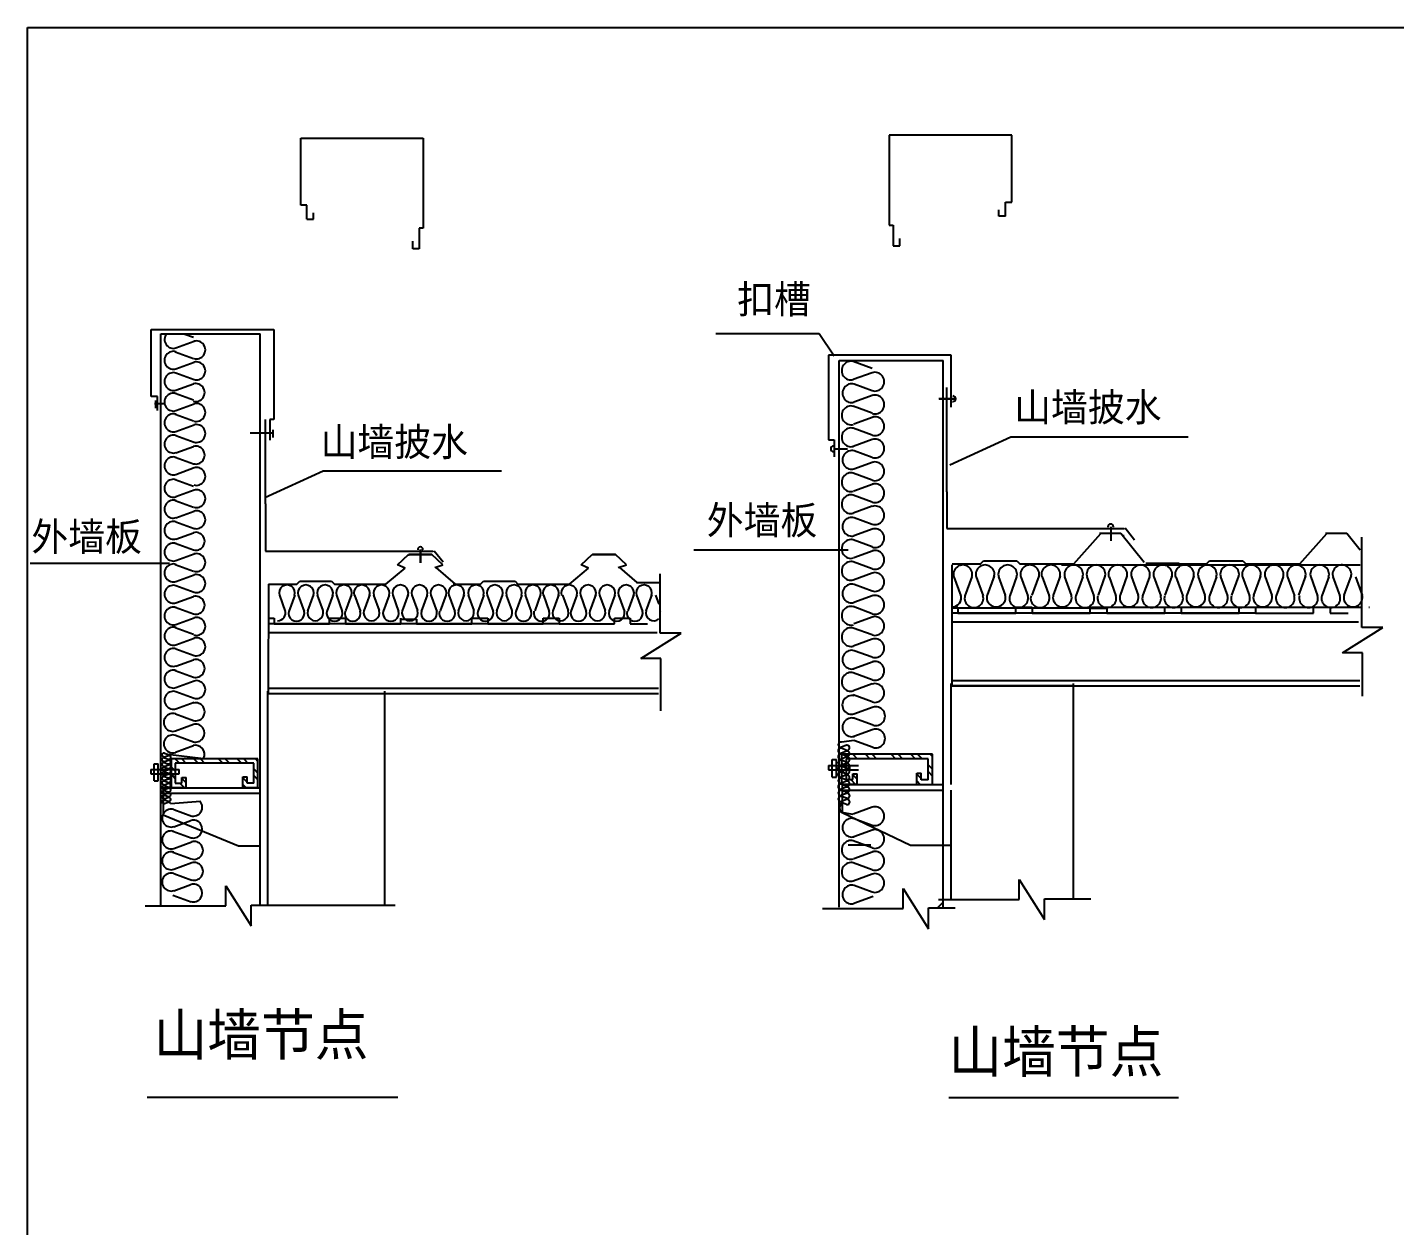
# Model space of a CAD drawing. Header units: metres. Extents: x 1193 to 1467, y 448 to 749.
# Drawn here: x 1193 to 1328.6, y 629.8 to 748.6 of the extents above; entities that cross this region are included whole.
import ezdxf

# ---------------------------------------------------------------- set-up
doc = ezdxf.new("R2010")
doc.units = ezdxf.units.M
doc.layers.add('2', color=1, linetype='Continuous')
doc.layers.add('5', color=7, linetype='Continuous')

msp = doc.modelspace()

# ---------------------------------------------------------------- linework, layer by layer
for p, q in [((1220.74, 729.64), (1221.4, 729.64)), ((1221.4, 729.64), (1221.4, 730.26)), ((1289.37, 729.94), (1289.37, 730.56)), ((1290.03, 729.94), (1289.37, 729.94)), ((1231.25, 727.29), (1231.25, 727.43)), ((1231.25, 726.69), (1231.25, 727.29)), ((1278.88, 726.99), (1279.53, 726.99)), ((1279.53, 727.58), (1279.53, 727.72)), ((1279.53, 726.99), (1279.53, 727.58)), ((1231.89, 726.69), (1231.25, 726.69)), ((1206.25, 718.26), (1216.1, 718.26)), ((1206.25, 676.84), (1206.25, 718.26)), ((1207.76, 716.86), (1209.57, 717.52)), ((1208.55, 718.26), (1209.5, 717.91)), ((1216.1, 674.61), (1216.1, 718.26)), ((1271.55, 718.27), (1261.3, 718.27)), ((1273.02, 716.03), (1271.55, 718.27)), ((1207.69, 716.48), (1209.5, 715.82)), ((1284.63, 716.15), (1272.48, 716.15)), ((1272.48, 716.15), (1272.48, 707.74)), ((1284.63, 710.97), (1284.63, 716.15)), ((1207.76, 714.77), (1209.57, 715.44)), ((1273.52, 715.62), (1283.82, 715.62)), ((1273.52, 677.33), (1273.52, 715.62)), ((1276.81, 714.82), (1274.92, 715.51)), ((1283.82, 675), (1283.82, 715.62)), ((1207.76, 714.38), (1209.57, 713.71)), ((1207.76, 712.66), (1209.48, 713.29)), ((1276.81, 714.4), (1274.92, 713.71)), ((1274.92, 713.31), (1274.92, 713.31)), ((1276.81, 712.6), (1275.02, 713.26)), ((1207.69, 712.37), (1209.5, 711.7)), ((1276.88, 712.16), (1274.99, 711.47)), ((1284.21, 702.59), (1284.21, 712.93)), ((1207.76, 710.66), (1209.57, 711.32)), ((1276.81, 710.38), (1274.92, 711.07)), ((1207.69, 710.28), (1209.5, 709.62)), ((1207.76, 708.57), (1209.57, 709.23)), ((1216.62, 701.39), (1216.62, 709.75)), ((1276.88, 709.98), (1274.99, 709.29)), ((1207.76, 708.17), (1209.57, 707.51)), ((1276.81, 708.19), (1274.92, 708.89)), ((1276.81, 707.78), (1274.92, 707.08)), ((1284.51, 705.28), (1290.55, 708.05)), ((1290.55, 708.05), (1308.12, 708.05)), ((1207.76, 706.45), (1209.48, 707.08)), ((1209.57, 707.13), (1209.57, 707.13)), ((1272.48, 707.74), (1273.03, 707.74)), ((1273.03, 707.74), (1273.03, 706.07)), ((1274.92, 706.69), (1274.92, 706.69)), ((1276.81, 705.98), (1275.02, 706.64)), ((1207.69, 706.03), (1209.5, 705.37)), ((1276.88, 705.54), (1274.99, 704.84)), ((1207.69, 703.81), (1209.5, 703.15)), ((1207.76, 704.32), (1209.57, 704.99)), ((1216.58, 702.02), (1222.36, 704.67)), ((1222.36, 704.67), (1240.05, 704.67)), ((1276.81, 703.75), (1274.92, 704.45)), ((1207.76, 702.11), (1209.57, 702.77)), ((1276.88, 703.36), (1274.99, 702.66)), ((1284.21, 702.59), (1284.21, 698.96)), ((1207.69, 701.73), (1209.5, 701.06)), ((1216.62, 701.39), (1216.62, 696.71)), ((1276.81, 701.57), (1274.92, 702.26)), ((1276.81, 701.15), (1274.92, 700.46)), ((1207.76, 700.02), (1209.57, 700.68)), ((1207.76, 699.62), (1209.57, 698.96)), ((1274.92, 700.06), (1274.92, 700.06)), ((1276.81, 699.35), (1275.02, 700.01)), ((1207.76, 697.9), (1209.48, 698.53)), ((1209.57, 698.58), (1209.57, 698.58)), ((1276.88, 698.91), (1274.99, 698.22)), ((1284.21, 698.96), (1301.78, 698.96)), ((1301.69, 698.32), (1301.67, 698.21)), ((1301.78, 698.96), (1301.77, 698.88)), ((1207.69, 697.48), (1209.5, 696.82)), ((1276.81, 697.13), (1274.92, 697.82)), ((1325.36, 689.13), (1325.36, 698.1)), ((1207.76, 695.77), (1209.57, 696.43)), ((1216.62, 696.71), (1233.27, 696.71)), ((1230.77, 696.35), (1230.79, 696.25)), ((1233.18, 696.35), (1233.16, 696.25)), ((1233.27, 696.71), (1233.26, 696.63)), ((1259.11, 696.85), (1274.41, 696.85)), ((1276.81, 694.95), (1274.92, 695.64)), ((1276.88, 696.73), (1274.99, 696.04)), ((1193.29, 695.5), (1207.1, 695.5)), ((1207.69, 695.39), (1209.5, 694.73)), ((1207.76, 693.68), (1209.57, 694.35)), ((1255.78, 688.56), (1255.78, 694.46)), ((1276.81, 694.53), (1274.92, 693.84)), ((1284.7, 695.34), (1284.68, 683.34)), ((1288.88, 694.22), (1288.19, 692.33)), ((1293.32, 694.22), (1292.63, 692.33)), ((1295.44, 694.22), (1294.74, 692.33)), ((1295.57, 695.34), (1325.19, 695.34)), ((1299.88, 694.22), (1299.19, 692.33)), ((1302.06, 694.22), (1301.37, 692.33)), ((1306.5, 694.22), (1305.81, 692.33)), ((1308.69, 694.22), (1307.99, 692.33)), ((1313.13, 694.22), (1312.43, 692.33)), ((1315.31, 694.22), (1314.62, 692.33)), ((1319.75, 694.22), (1319.06, 692.33)), ((1324.3, 694.3), (1323.58, 692.33)), ((1207.76, 693.29), (1209.57, 692.62)), ((1216.93, 693.43), (1216.91, 682.59)), ((1274.92, 693.44), (1274.92, 693.44)), ((1276.81, 692.73), (1275.02, 693.39)), ((1284.89, 694.15), (1285.59, 692.26)), ((1286.68, 694.15), (1285.99, 692.26)), ((1287.1, 694.15), (1287.79, 692.26)), ((1289.32, 694.15), (1289.98, 692.35)), ((1291.12, 694.15), (1290.43, 692.26)), ((1291.54, 694.15), (1292.23, 692.26)), ((1293.65, 694.15), (1294.34, 692.26)), ((1295.88, 694.15), (1296.54, 692.35)), ((1297.68, 694.15), (1296.98, 692.26)), ((1298.09, 694.15), (1298.79, 692.26)), ((1300.28, 694.15), (1300.97, 692.26)), ((1302.5, 694.15), (1303.16, 692.35)), ((1304.3, 694.15), (1303.61, 692.26)), ((1304.72, 694.15), (1305.41, 692.26)), ((1306.9, 694.15), (1307.59, 692.26)), ((1309.13, 694.15), (1309.79, 692.35)), ((1310.93, 694.15), (1310.23, 692.26)), ((1311.34, 694.15), (1312.04, 692.26)), ((1313.53, 694.15), (1314.22, 692.26)), ((1315.75, 694.15), (1316.41, 692.35)), ((1317.55, 694.15), (1316.86, 692.26)), ((1317.97, 694.15), (1318.66, 692.26)), ((1320.28, 694.15), (1320.97, 692.26)), ((1322.07, 694.15), (1321.37, 692.26)), ((1322.48, 694.15), (1323.18, 692.26)), ((1324.71, 694.15), (1325.37, 692.35)), ((1207.76, 691.57), (1209.48, 692.2)), ((1209.57, 692.24), (1209.57, 692.24)), ((1218.01, 692.33), (1218.6, 690.73)), ((1219.53, 692.33), (1218.94, 690.73)), ((1219.88, 692.33), (1220.47, 690.73)), ((1221.4, 692.39), (1220.81, 690.79)), ((1221.77, 692.33), (1222.33, 690.81)), ((1223.3, 692.33), (1222.71, 690.73)), ((1223.66, 692.33), (1224.25, 690.73)), ((1225.17, 692.39), (1224.58, 690.79)), ((1225.45, 692.33), (1226.04, 690.73)), ((1226.97, 692.39), (1226.38, 690.79)), ((1227.34, 692.33), (1227.91, 690.81)), ((1228.9, 692.33), (1228.31, 690.73)), ((1229.25, 692.33), (1229.84, 690.73)), ((1230.77, 692.39), (1230.18, 690.79)), ((1231.14, 692.33), (1231.7, 690.81)), ((1232.67, 692.33), (1232.08, 690.73)), ((1233.03, 692.33), (1233.62, 690.73)), ((1234.54, 692.39), (1233.95, 690.79)), ((1234.82, 692.33), (1235.41, 690.73)), ((1236.34, 692.39), (1235.75, 690.79)), ((1236.72, 692.33), (1237.28, 690.81)), ((1238.27, 692.33), (1237.68, 690.73)), ((1238.62, 692.33), (1239.21, 690.73)), ((1240.14, 692.39), (1239.55, 690.79)), ((1240.51, 692.33), (1241.07, 690.81)), ((1242.04, 692.33), (1241.45, 690.73)), ((1242.4, 692.33), (1242.99, 690.73)), ((1243.91, 692.39), (1243.33, 690.79)), ((1244.19, 692.33), (1244.78, 690.73)), ((1245.71, 692.39), (1245.12, 690.79)), ((1246.09, 692.33), (1246.65, 690.81)), ((1247.51, 692.33), (1246.92, 690.73)), ((1247.86, 692.33), (1248.45, 690.73)), ((1249.38, 692.39), (1248.79, 690.79)), ((1249.75, 692.33), (1250.31, 690.81)), ((1251.28, 692.33), (1250.69, 690.73)), ((1251.63, 692.33), (1252.22, 690.73)), ((1253.15, 692.39), (1252.56, 690.79)), ((1253.43, 692.33), (1254.02, 690.73)), ((1254.95, 692.39), (1254.36, 690.79)), ((1255.32, 692.33), (1255.65, 691.44)), ((1276.88, 692.29), (1274.99, 691.6)), ((1290.03, 692.26), (1290.03, 692.26)), ((1296.58, 692.26), (1296.59, 692.26)), ((1303.21, 692.26), (1303.21, 692.26)), ((1309.83, 692.26), (1309.83, 692.26)), ((1316.46, 692.26), (1316.46, 692.26)), ((1325.42, 692.26), (1325.42, 692.26)), ((1207.69, 691.14), (1209.5, 690.48)), ((1222.37, 690.73), (1222.37, 690.73)), ((1227.95, 690.73), (1227.95, 690.73)), ((1231.74, 690.73), (1231.74, 690.73)), ((1237.32, 690.73), (1237.32, 690.73)), ((1241.11, 690.73), (1241.11, 690.73)), ((1246.69, 690.73), (1246.69, 690.73)), ((1250.35, 690.73), (1250.35, 690.73)), ((1255.92, 690.73), (1255.92, 690.73)), ((1276.81, 690.5), (1274.92, 691.2)), ((1276.88, 690.18), (1274.99, 689.48)), ((1284.69, 691.16), (1285.28, 691.16)), ((1298.41, 691.05), (1284.71, 691.05)), ((1314.82, 690.55), (1284.73, 690.55)), ((1285.28, 691.16), (1285.28, 690.55)), ((1285.28, 690.55), (1291.03, 690.55)), ((1291.03, 690.55), (1291.03, 691.16)), ((1291.03, 691.16), (1292.67, 691.16)), ((1292.67, 691.16), (1292.67, 690.55)), ((1292.67, 690.55), (1298.41, 690.55)), ((1298.41, 690.55), (1298.41, 691.16)), ((1298.41, 691.15), (1325.3, 691.15)), ((1298.41, 690.5), (1298.41, 691.05)), ((1298.41, 691.05), (1300.05, 691.05)), ((1300.05, 691.05), (1300.05, 690.55)), ((1300.05, 690.55), (1305.8, 690.55)), ((1305.8, 690.55), (1305.8, 691.16)), ((1305.8, 691.16), (1307.44, 691.16)), ((1314.82, 690.55), (1307.13, 690.55)), ((1307.44, 691.16), (1307.44, 690.55)), ((1307.44, 690.55), (1313.18, 690.55)), ((1313.18, 690.55), (1313.18, 691.16)), ((1313.18, 691.16), (1314.82, 691.16)), ((1314.82, 691.16), (1314.82, 690.55)), ((1314.82, 690.55), (1320.57, 690.55)), ((1320.57, 691.16), (1322.21, 691.16)), ((1320.57, 690.55), (1320.57, 691.16)), ((1322.21, 691.16), (1322.21, 690.55)), ((1322.21, 690.55), (1323.99, 690.55)), ((1326.03, 691.15), (1326.11, 691.15)), ((1207.69, 689.12), (1209.5, 688.46)), ((1207.76, 689.44), (1209.57, 690.1)), ((1216.93, 690.07), (1217.5, 690.07)), ((1245.74, 689.48), (1216.97, 689.48)), ((1217.5, 690.07), (1217.5, 689.48)), ((1217.5, 689.48), (1222.99, 689.48)), ((1222.99, 689.48), (1222.99, 690.07)), ((1222.99, 690.07), (1224.56, 690.07)), ((1224.56, 690.07), (1224.56, 689.48)), ((1224.56, 689.48), (1230.05, 689.48)), ((1230.05, 689.48), (1230.05, 690.07)), ((1230.05, 689.43), (1230.05, 689.96)), ((1230.05, 689.96), (1231.62, 689.96)), ((1231.62, 689.96), (1231.62, 689.48)), ((1231.62, 689.48), (1237.11, 689.48)), ((1237.11, 689.48), (1237.11, 690.07)), ((1237.11, 690.07), (1238.68, 690.07)), ((1245.74, 689.48), (1238.38, 689.48)), ((1238.68, 690.07), (1238.68, 689.48)), ((1238.68, 689.48), (1244.17, 689.48)), ((1244.17, 689.48), (1244.17, 690.07)), ((1244.17, 690.07), (1245.74, 690.07)), ((1245.74, 690.07), (1245.74, 689.48)), ((1245.74, 689.48), (1251.23, 689.48)), ((1251.23, 690.07), (1252.8, 690.07)), ((1251.23, 689.48), (1251.23, 690.07)), ((1252.8, 690.07), (1252.8, 689.48)), ((1252.8, 689.48), (1254.51, 689.48)), ((1276.81, 688.39), (1274.92, 689.08)), ((1284.68, 689.68), (1325.02, 689.68)), ((1323.44, 686.62), (1327.42, 689.13)), ((1327.42, 689.13), (1325.36, 689.13)), ((1207.76, 687.42), (1209.57, 688.08)), ((1216.91, 688.64), (1255.49, 688.64)), ((1253.87, 686.05), (1257.84, 688.56)), ((1257.84, 688.56), (1255.78, 688.56)), ((1276.81, 687.97), (1274.92, 687.28)), ((1207.76, 687.02), (1209.57, 686.35)), ((1274.92, 686.88), (1274.92, 686.88)), ((1276.81, 686.18), (1275.02, 686.83)), ((1325.43, 686.62), (1323.44, 686.62)), ((1325.43, 682.32), (1325.43, 686.62)), ((1207.69, 684.88), (1209.5, 684.21)), ((1207.76, 685.3), (1209.48, 685.93)), ((1209.57, 685.97), (1209.57, 685.97)), ((1255.85, 686.05), (1253.87, 686.05)), ((1255.85, 680.86), (1255.85, 686.05)), ((1276.88, 685.73), (1274.99, 685.04)), ((1207.76, 683.17), (1209.57, 683.83)), ((1276.81, 683.95), (1274.92, 684.64)), ((1276.81, 683.53), (1274.92, 682.84)), ((1284.61, 683.57), (1284.61, 673.56)), ((1284.61, 683.37), (1296.72, 683.37)), ((1284.68, 683.89), (1325.14, 683.89)), ((1296.72, 683.57), (1296.72, 662.24)), ((1207.76, 682.77), (1209.57, 682.11)), ((1216.85, 682.81), (1216.85, 673.23)), ((1216.91, 683.11), (1255.6, 683.11)), ((1216.91, 682.59), (1255.6, 682.59)), ((1228.43, 682.81), (1228.43, 661.61)), ((1276.81, 681.75), (1274.92, 682.44)), ((1284.68, 683.34), (1325.14, 683.34)), ((1207.76, 681.06), (1209.57, 681.73)), ((1276.88, 681.24), (1274.99, 680.54)), ((1207.7, 680.58), (1209.5, 679.91)), ((1207.7, 678.87), (1209.5, 679.53)), ((1276.88, 679.45), (1274.99, 680.14)), ((1207.7, 678.44), (1209.5, 677.78)), ((1275, 677.94), (1273.74, 677.76)), ((1276.88, 679.01), (1274.99, 678.32)), ((1206.25, 661.59), (1206.25, 676.93)), ((1206.61, 676.68), (1207, 676.53)), ((1207.01, 676.92), (1207.01, 676.92)), ((1207.7, 676.77), (1209.5, 677.43)), ((1273.52, 661.39), (1273.52, 677.43)), ((1273.72, 677.76), (1273.72, 677.76)), ((1274.23, 676.97), (1273.72, 677.15)), ((1274.25, 677.45), (1273.74, 677.26)), ((1274.25, 676.86), (1273.74, 676.67)), ((1276.88, 677.22), (1274.99, 677.92)), ((1206.61, 676.22), (1207, 676.08)), ((1206.61, 675.74), (1207, 675.59)), ((1206.61, 675.28), (1207, 675.14)), ((1206.62, 676.31), (1207.01, 676.45)), ((1206.62, 675.85), (1207.01, 675.99)), ((1206.62, 675.36), (1207.01, 675.51)), ((1207.01, 675.98), (1207.01, 675.98)), ((1215.89, 676.1), (1207.27, 676.1)), ((1207.27, 676.1), (1207.27, 673.28)), ((1207.27, 675.31), (1207.69, 674.9)), ((1207.68, 676.1), (1208.1, 675.69)), ((1215.48, 675.69), (1207.69, 675.69)), ((1207.69, 675.69), (1207.69, 673.7)), ((1208.33, 676.1), (1208.75, 675.69)), ((1209.53, 676.1), (1209.95, 675.69)), ((1210.18, 676.1), (1210.6, 675.69)), ((1211.98, 676.1), (1212.4, 675.69)), ((1212.63, 676.1), (1213.05, 675.69)), ((1213.83, 676.1), (1214.25, 675.69)), ((1214.48, 676.1), (1214.9, 675.69)), ((1215.48, 673.69), (1215.48, 675.69)), ((1215.68, 676.1), (1215.89, 675.89)), ((1215.89, 673.28), (1215.89, 676.1)), ((1274.23, 676.38), (1273.72, 676.56)), ((1274.23, 676.27), (1273.72, 676.08)), ((1273.72, 675.97), (1273.72, 675.97)), ((1274.23, 675.18), (1273.72, 675.37)), ((1274.25, 675.66), (1273.74, 675.47)), ((1274.23, 675.78), (1273.75, 675.96)), ((1273.76, 676.56), (1273.76, 673.61)), ((1282.78, 676.56), (1273.76, 676.56)), ((1273.76, 675.74), (1274.2, 675.3)), ((1274.19, 676.56), (1274.62, 676.12)), ((1274.2, 676.12), (1274.2, 674.05)), ((1282.34, 676.12), (1274.2, 676.12)), ((1274.87, 676.56), (1275.31, 676.12)), ((1276.12, 676.56), (1276.56, 676.12)), ((1276.8, 676.56), (1277.24, 676.12)), ((1278.68, 676.56), (1279.12, 676.12)), ((1279.37, 676.56), (1279.8, 676.12)), ((1280.62, 676.56), (1281.06, 676.12)), ((1281.3, 676.56), (1281.74, 676.12)), ((1282.34, 674.04), (1282.34, 676.12)), ((1282.34, 675.52), (1282.78, 675.08)), ((1282.55, 676.56), (1282.78, 676.33)), ((1282.78, 673.6), (1282.78, 676.56)), ((1206.61, 674.35), (1207, 674.21)), ((1206.61, 673.91), (1207, 673.77)), ((1206.62, 674.91), (1207.01, 675.05)), ((1206.62, 674.82), (1207.01, 674.68)), ((1206.62, 674.44), (1207, 674.58)), ((1206.62, 673.98), (1207.01, 674.12)), ((1207.01, 674.59), (1207.01, 674.59)), ((1207.27, 674.66), (1207.69, 674.16)), ((1208.35, 673.7), (1208.35, 674.25)), ((1208.35, 674.25), (1208.77, 674.25)), ((1208.35, 674.16), (1208.77, 673.74)), ((1208.77, 673.28), (1208.77, 674.25)), ((1214.4, 673.28), (1214.4, 674.31)), ((1214.4, 674.31), (1214.82, 674.31)), ((1214.4, 674.22), (1214.8, 673.82)), ((1214.82, 673.69), (1214.82, 674.31)), ((1215.48, 675.11), (1215.89, 674.69)), ((1215.48, 674.46), (1215.89, 674.04)), ((1216.1, 661.59), (1216.1, 674.71)), ((1274.23, 674.61), (1273.72, 674.8)), ((1274.23, 674.5), (1273.72, 674.31)), ((1273.72, 674.2), (1273.72, 674.2)), ((1274.25, 675.09), (1273.74, 674.9)), ((1274.25, 673.89), (1273.74, 673.7)), ((1274.23, 674.01), (1273.75, 674.19)), ((1273.76, 675.05), (1274.2, 674.53)), ((1274.2, 674.05), (1274.89, 674.05)), ((1274.68, 674.05), (1275.12, 673.61)), ((1274.89, 674.62), (1275.32, 674.62)), ((1274.89, 674.05), (1274.89, 674.62)), ((1274.89, 674.53), (1275.32, 674.09)), ((1275.32, 673.61), (1275.32, 674.62)), ((1281.22, 674.69), (1281.66, 674.69)), ((1281.22, 673.6), (1281.22, 674.69)), ((1281.22, 674.59), (1281.64, 674.17)), ((1281.22, 673.91), (1281.52, 673.6)), ((1281.66, 674.04), (1281.66, 674.69)), ((1282.34, 674.04), (1281.66, 674.04)), ((1282.34, 674.84), (1282.78, 674.4)), ((1283.82, 661.39), (1283.82, 675.1)), ((1206.61, 672.98), (1207, 672.84)), ((1206.62, 673.54), (1207.01, 673.68)), ((1206.62, 673.45), (1207.01, 673.3)), ((1206.62, 673.07), (1207, 673.21)), ((1206.62, 672.61), (1207.01, 672.75)), ((1206.62, 672.52), (1207.01, 672.38)), ((1207.28, 673.28), (1208.77, 673.28)), ((1207.69, 673.7), (1208.35, 673.7)), ((1208.15, 673.7), (1208.57, 673.28)), ((1214.4, 673.57), (1214.69, 673.28)), ((1214.4, 673.28), (1215.9, 673.28)), ((1215.48, 673.69), (1214.82, 673.69)), ((1215.81, 673.85), (1215.81, 673.85)), ((1216.85, 673.69), (1216.85, 661.61)), ((1274.23, 673.41), (1273.72, 673.6)), ((1274.23, 673.3), (1273.72, 673.11)), ((1274.23, 672.81), (1273.72, 673)), ((1274.25, 672.68), (1273.74, 672.49)), ((1273.76, 673.61), (1275.32, 673.61)), ((1284.61, 673.01), (1284.61, 662.24)), ((1206.61, 672.04), (1207, 671.9)), ((1206.61, 671.67), (1207, 671.81)), ((1206.62, 672.15), (1207.01, 672.29)), ((1273.6, 671.3), (1273.64, 671.46)), ((1273.62, 671.01), (1273.6, 671.3)), ((1273.64, 671.58), (1273.68, 671.68)), ((1273.64, 671.46), (1273.64, 671.58)), ((1273.68, 671.74), (1273.74, 671.76)), ((1273.68, 671.68), (1273.68, 671.74)), ((1274.25, 672.19), (1273.74, 672.38)), ((1274.25, 672.08), (1273.74, 671.89)), ((1274.25, 671.59), (1273.74, 671.78)), ((1276.81, 671.31), (1274.92, 670.62)), ((1207.53, 671.08), (1209.33, 670.42)), ((1207.53, 669.36), (1209.24, 669.99)), ((1273.76, 670.77), (1273.62, 671.01)), ((1274.9, 670.59), (1273.76, 670.77)), ((1274.92, 670.22), (1274.92, 670.22)), ((1276.81, 669.51), (1275.02, 670.17)), ((1207.46, 668.94), (1209.27, 668.28)), ((1276.88, 669.07), (1274.99, 668.38)), ((1207.53, 667.23), (1209.33, 667.89)), ((1276.81, 667.28), (1274.92, 667.98)), ((1280.58, 667.53), (1284.61, 667.53)), ((1207.46, 666.85), (1209.27, 666.19)), ((1207.53, 665.15), (1209.33, 665.81)), ((1276.81, 665.1), (1274.92, 665.79)), ((1276.88, 666.89), (1274.99, 666.19)), ((1207.53, 664.75), (1209.33, 664.08)), ((1276.81, 664.68), (1274.92, 663.99)), ((1207.53, 663.03), (1209.24, 663.66)), ((1209.33, 663.7), (1209.33, 663.7)), ((1212.7, 663.5), (1215.21, 659.53)), ((1212.7, 661.52), (1212.7, 663.5)), ((1274.92, 663.59), (1274.92, 663.59)), ((1276.81, 662.89), (1275.02, 663.54)), ((1279.87, 661.25), (1279.87, 663.24)), ((1279.87, 663.24), (1282.37, 659.26)), ((1291.36, 662.16), (1291.36, 664.15)), ((1291.36, 664.15), (1293.87, 660.17)), ((1207.46, 662.6), (1209.27, 661.94)), ((1276.88, 662.44), (1274.99, 661.75)), ((1283.33, 661.39), (1283.82, 661.88)), ((1283.36, 662.16), (1291.36, 662.16)), ((1293.87, 662.23), (1298.48, 662.23)), ((1293.87, 660.17), (1293.87, 662.23)), ((1204.7, 661.52), (1212.7, 661.52)), ((1215.21, 661.59), (1229.51, 661.59)), ((1215.21, 659.53), (1215.21, 661.59)), ((1271.86, 661.25), (1279.87, 661.25)), ((1282.37, 661.32), (1285.04, 661.32)), ((1282.37, 659.26), (1282.37, 661.32)), ((1204.9, 642.55), (1229.77, 642.55)), ((1284.41, 642.51), (1307.17, 642.51))]:
    msp.add_line(p, q)
msp.add_lwpolyline([(1193.02, 748.65), (1466.87, 748.65), (1466.9, 448.48), (1193.02, 448.48)], close=True)
for points in [[(1284.75, 711.55, 0.04), (1284.8, 711.54, 1), (1284.8, 712.09, 1)], [(1273.01, 707.11, 0.04), (1272.96, 707.12, 1), (1272.96, 706.57, 1)], [(1272.96, 706.57, 0.04), (1273.01, 706.57, 1)], [(1300.71, 699.08, 0.04), (1300.72, 699.12, 1), (1300.17, 699.12, 1)], [(1300.17, 699.12, 0.04), (1300.17, 699.08, 1)], [(1232.25, 696.82, 0.04), (1232.25, 696.86, 1), (1231.73, 696.86, 1)], [(1231.73, 696.86, 0.04), (1231.73, 696.82, 1)], [(1232.22, 696.86, -0.04), (1232.22, 696.82, -1)]]:
    msp.add_lwpolyline(points, format="xyb")
for points in [[(1283.43, 711.81), (1285.1, 711.81), (1283.39, 711.81)], [(1272.97, 706.85), (1274.36, 706.85)], [(1300.45, 699.12), (1300.45, 697.72)], [(1231.96, 696.86), (1231.96, 695.53)], [(1232, 696.86), (1232, 695.53)]]:
    msp.add_lwpolyline(points)
for centre, radius, start, end in [((1207.51, 717.7), 0.89, 140.98, 288.31), ((1209.78, 716.66), 0.89, 254.04, 105.96), ((1207.51, 715.63), 0.89, 71.69, 288.31), ((1209.78, 714.58), 0.89, 254.04, 105.96), ((1274.7, 714.61), 0.93, 74.04, 285.96), ((1207.51, 713.52), 0.89, 71.69, 288.31), ((1209.72, 712.43), 0.89, 254.04, 105.96), ((1274.77, 712.37), 0.93, 74.04, 285.96), ((1277.07, 713.51), 0.93, 251.69, 108.31), ((1207.51, 711.49), 0.89, 71.69, 288.31), ((1277.07, 711.25), 0.93, 251.69, 108.31), ((1209.78, 710.46), 0.89, 254.04, 105.96), ((1274.7, 710.17), 0.93, 74.04, 285.96), ((1207.51, 709.43), 0.89, 71.69, 288.31), ((1209.78, 708.37), 0.89, 254.04, 105.96), ((1277.07, 709.09), 0.93, 251.69, 108.31), ((1207.51, 707.32), 0.89, 71.69, 288.31), ((1274.7, 707.99), 0.93, 74.04, 285.96), ((1277.07, 706.88), 0.93, 251.69, 108.31), ((1209.72, 706.23), 0.89, 254.04, 105.96), ((1274.77, 705.75), 0.93, 74.04, 285.96), ((1207.51, 705.16), 0.89, 71.69, 288.31), ((1277.07, 704.62), 0.93, 251.69, 108.31), ((1207.51, 702.94), 0.89, 71.69, 288.31), ((1209.78, 704.12), 0.89, 254.04, 105.96), ((1274.7, 703.54), 0.93, 74.04, 285.96), ((1209.78, 701.91), 0.89, 254.04, 105.96), ((1277.07, 702.46), 0.93, 251.69, 108.31), ((1207.51, 700.87), 0.89, 71.69, 288.31), ((1274.7, 701.36), 0.93, 74.04, 285.96), ((1277.07, 700.26), 0.93, 251.69, 108.31), ((1207.51, 698.77), 0.89, 71.69, 288.31), ((1209.78, 699.82), 0.89, 254.04, 105.96), ((1274.77, 699.12), 0.93, 74.04, 285.96), ((1209.72, 697.68), 0.89, 254.04, 105.96), ((1277.07, 698), 0.93, 251.69, 108.31), ((1207.51, 696.61), 0.89, 71.69, 288.31), ((1274.7, 696.92), 0.93, 74.04, 285.96), ((1209.78, 695.57), 0.89, 254.04, 105.96), ((1274.7, 694.74), 0.93, 74.04, 285.96), ((1277.07, 695.84), 0.93, 251.69, 108.31), ((1207.51, 694.54), 0.89, 71.69, 288.31), ((1209.78, 693.49), 0.89, 254.04, 105.96), ((1277.07, 693.64), 0.93, 251.69, 108.31), ((1285.79, 694.41), 0.93, 341.69, 198.31), ((1287.99, 694.41), 0.93, 341.69, 198.31), ((1290.23, 694.41), 0.93, 341.69, 198.31), ((1292.43, 694.41), 0.93, 341.69, 198.31), ((1294.52, 694.41), 0.93, 341.69, 198.31), ((1296.78, 694.41), 0.93, 341.69, 198.31), ((1298.99, 694.41), 0.93, 341.69, 198.31), ((1301.15, 694.41), 0.93, 341.69, 198.31), ((1303.41, 694.41), 0.93, 341.69, 198.31), ((1305.61, 694.41), 0.93, 341.69, 198.31), ((1307.77, 694.41), 0.93, 341.69, 198.31), ((1310.03, 694.41), 0.93, 341.69, 198.31), ((1312.24, 694.41), 0.93, 341.69, 198.31), ((1314.4, 694.41), 0.93, 341.69, 198.31), ((1316.66, 694.41), 0.93, 341.69, 198.31), ((1318.86, 694.41), 0.93, 341.69, 198.31), ((1321.17, 694.41), 0.93, 341.69, 198.31), ((1323.38, 694.41), 0.93, 353.34, 198.31), ((1207.51, 692.43), 0.89, 71.69, 288.31), ((1218.77, 692.56), 0.79, 341.69, 198.31), ((1220.64, 692.56), 0.79, 341.69, 198.31), ((1222.54, 692.56), 0.79, 341.69, 198.31), ((1224.42, 692.56), 0.79, 341.69, 198.31), ((1226.19, 692.56), 0.79, 341.69, 198.31), ((1228.14, 692.56), 0.79, 341.69, 198.31), ((1230.01, 692.56), 0.79, 341.69, 198.31), ((1231.91, 692.56), 0.79, 341.69, 198.31), ((1233.79, 692.56), 0.79, 341.69, 198.31), ((1235.56, 692.56), 0.79, 341.69, 198.31), ((1237.51, 692.56), 0.79, 341.69, 198.31), ((1239.38, 692.56), 0.79, 341.69, 198.31), ((1241.28, 692.56), 0.79, 341.69, 198.31), ((1243.16, 692.56), 0.79, 341.69, 198.31), ((1244.93, 692.56), 0.79, 341.69, 198.31), ((1246.75, 692.56), 0.79, 341.69, 198.31), ((1248.62, 692.56), 0.79, 341.69, 198.31), ((1250.52, 692.56), 0.79, 341.69, 198.31), ((1252.39, 692.56), 0.79, 341.69, 198.31), ((1254.17, 692.56), 0.79, 341.69, 198.31), ((1274.77, 692.5), 0.93, 74.04, 285.96), ((1209.72, 691.34), 0.89, 254.04, 105.96), ((1277.07, 691.38), 0.93, 251.69, 108.31), ((1284.7, 692.1), 0.93, 270.04, 15.96), ((1286.89, 692.03), 0.93, 164.04, 15.96), ((1289.09, 692.1), 0.93, 164.04, 15.96), ((1291.33, 692.03), 0.93, 164.04, 15.96), ((1293.44, 692.03), 0.93, 164.04, 15.96), ((1295.65, 692.1), 0.93, 164.04, 15.96), ((1297.89, 692.03), 0.93, 164.04, 15.96), ((1300.07, 692.03), 0.93, 164.04, 15.96), ((1302.27, 692.1), 0.93, 164.04, 15.96), ((1304.51, 692.03), 0.93, 164.04, 15.96), ((1306.69, 692.03), 0.93, 164.04, 15.96), ((1308.89, 692.1), 0.93, 164.04, 15.96), ((1311.13, 692.03), 0.93, 164.04, 15.96), ((1313.32, 692.03), 0.93, 164.04, 15.96), ((1315.52, 692.1), 0.93, 164.04, 15.96), ((1317.76, 692.03), 0.93, 164.04, 15.96), ((1320.07, 692.03), 0.93, 164.04, 15.96), ((1322.28, 692.03), 0.93, 164.04, 15.96), ((1324.48, 692.1), 0.93, 164.04, 15.96), ((1207.51, 690.27), 0.89, 71.69, 288.31), ((1209.78, 689.24), 0.89, 254.04, 105.96), ((1217.84, 690.59), 0.79, 270.04, 15.96), ((1219.7, 690.54), 0.79, 164.04, 15.96), ((1221.58, 690.59), 0.79, 164.04, 15.96), ((1223.48, 690.54), 0.79, 164.04, 15.96), ((1225.28, 690.54), 0.79, 164.04, 15.96), ((1227.15, 690.59), 0.79, 164.04, 15.96), ((1229.07, 690.54), 0.79, 164.04, 15.96), ((1230.95, 690.59), 0.79, 164.04, 15.96), ((1232.85, 690.54), 0.79, 164.04, 15.96), ((1234.65, 690.54), 0.79, 164.04, 15.96), ((1236.52, 690.59), 0.79, 164.04, 15.96), ((1238.44, 690.54), 0.79, 164.04, 15.96), ((1240.32, 690.59), 0.79, 164.04, 15.96), ((1242.22, 690.54), 0.79, 164.04, 15.96), ((1244.02, 690.54), 0.79, 164.04, 15.96), ((1245.89, 690.59), 0.79, 164.04, 15.96), ((1247.68, 690.54), 0.79, 164.04, 15.96), ((1249.55, 690.59), 0.79, 164.04, 15.96), ((1251.46, 690.54), 0.79, 164.04, 15.96), ((1253.25, 690.54), 0.79, 164.04, 15.96), ((1255.13, 690.59), 0.79, 164.04, 311.73), ((1274.7, 690.3), 0.93, 74.04, 285.96), ((1277.07, 689.28), 0.93, 251.69, 108.31), ((1207.51, 688.27), 0.89, 71.69, 288.31), ((1274.7, 688.18), 0.93, 74.04, 285.96), ((1209.78, 687.22), 0.89, 254.04, 105.96), ((1277.07, 687.08), 0.93, 251.69, 108.31), ((1207.51, 686.16), 0.89, 71.69, 288.31), ((1274.77, 685.94), 0.93, 74.04, 285.96), ((1207.51, 684.02), 0.89, 71.69, 288.31), ((1209.72, 685.07), 0.89, 254.04, 105.96), ((1277.07, 684.84), 0.93, 251.69, 108.31), ((1209.78, 682.97), 0.89, 254.04, 105.96), ((1274.7, 683.74), 0.93, 74.04, 285.96), ((1277.07, 682.64), 0.93, 251.69, 108.31), ((1207.51, 681.92), 0.89, 71.69, 288.31), ((1274.76, 681.45), 0.93, 74.04, 285.96), ((1209.72, 680.77), 0.89, 254.04, 105.96), ((1277.14, 680.34), 0.93, 251.69, 108.31), ((1207.45, 679.72), 0.89, 71.69, 288.31), ((1209.7, 678.66), 0.89, 254.04, 105.96), ((1274.78, 679.23), 0.93, 74.04, 285.96), ((1207.45, 677.59), 0.89, 71.69, 288.31), ((1277.14, 678.12), 0.93, 251.69, 108.31), ((1206.56, 676.49), 0.19, 71.69, 288.31), ((1209.7, 676.56), 0.89, 332.76, 105.96), ((1273.66, 676.91), 0.25, 74.04, 285.96), ((1273.66, 676.32), 0.25, 74.04, 285.96), ((1273.68, 677.51), 0.25, 74.04, 285.96), ((1274.3, 677.2), 0.25, 251.69, 108.31), ((1274.3, 676.62), 0.25, 251.69, 108.31), ((1206.56, 676.04), 0.19, 71.69, 288.31), ((1206.56, 675.55), 0.19, 71.69, 288.31), ((1206.56, 675.09), 0.19, 71.69, 288.31), ((1207.05, 675.78), 0.19, 254.04, 105.96), ((1207.06, 676.26), 0.19, 254.04, 105.96), ((1207.06, 675.32), 0.19, 254.04, 105.96), ((1273.66, 675.12), 0.25, 74.04, 285.96), ((1273.68, 675.72), 0.25, 74.04, 285.96), ((1274.3, 676.02), 0.25, 251.69, 108.31), ((1274.3, 675.41), 0.25, 251.69, 108.31), ((1206.56, 674.63), 0.19, 71.69, 288.31), ((1206.56, 674.16), 0.19, 71.69, 288.31), ((1206.56, 673.72), 0.19, 71.69, 288.31), ((1207.05, 674.4), 0.19, 254.04, 105.96), ((1207.06, 674.86), 0.19, 254.04, 105.96), ((1207.06, 673.94), 0.19, 254.04, 105.96), ((1273.66, 674.55), 0.25, 74.04, 285.96), ((1273.68, 673.95), 0.25, 74.04, 285.96), ((1274.3, 674.85), 0.25, 251.69, 108.31), ((1274.3, 674.25), 0.25, 251.69, 108.31), ((1274.3, 673.65), 0.25, 251.69, 108.31), ((1206.56, 673.26), 0.19, 71.69, 288.31), ((1206.56, 672.79), 0.19, 71.69, 288.31), ((1206.56, 672.33), 0.19, 71.69, 288.31), ((1207.05, 673.02), 0.19, 254.04, 105.96), ((1207.06, 673.49), 0.19, 254.04, 105.96), ((1207.06, 672.56), 0.19, 254.04, 105.96), ((1273.66, 673.35), 0.25, 74.04, 285.96), ((1273.68, 672.73), 0.25, 74.04, 285.96), ((1274.3, 673.05), 0.25, 251.69, 108.31), ((1274.32, 672.44), 0.25, 251.69, 108.31), ((1206.55, 671.85), 0.19, 71.69, 288.31), ((1207.04, 671.62), 0.19, 15.77, 105.96), ((1207.05, 672.08), 0.19, 254.04, 105.96), ((1209.48, 671.31), 0.89, 254.04, 41.61), ((1273.68, 672.13), 0.25, 74.04, 285.96), ((1274.32, 671.83), 0.25, 251.69, 108.31), ((1277.07, 670.42), 0.93, 251.69, 108.31), ((1207.28, 670.23), 0.89, 71.69, 288.31), ((1209.48, 669.14), 0.89, 254.04, 105.96), ((1274.77, 669.28), 0.93, 74.04, 285.96), ((1207.28, 668.07), 0.89, 71.69, 288.31), ((1277.07, 668.16), 0.93, 251.69, 108.31), ((1209.55, 667.03), 0.89, 254.04, 105.96), ((1274.7, 667.08), 0.93, 74.04, 285.96), ((1207.28, 666), 0.89, 71.69, 288.31), ((1209.55, 664.95), 0.89, 254.04, 105.96), ((1274.7, 664.89), 0.93, 74.04, 285.96), ((1277.07, 665.99), 0.93, 251.69, 108.31), ((1207.28, 663.89), 0.89, 71.69, 288.31), ((1277.07, 663.79), 0.93, 251.69, 108.31), ((1209.48, 662.8), 0.89, 254.04, 105.96), ((1274.77, 662.65), 0.93, 74.04, 285.96)]:
    msp.add_arc(centre, radius, start, end)
at = {"layer": '2'}
for p, q in [((1220.14, 731.02), (1220.14, 737.67)), ((1220.14, 737.67), (1232.28, 737.67)), ((1231.11, 737.67), (1232.28, 737.67)), ((1232.28, 737.67), (1232.28, 728.75)), ((1290.64, 737.96), (1278.49, 737.96)), ((1279.67, 737.96), (1278.49, 737.96)), ((1278.49, 737.96), (1278.49, 729.04)), ((1290.64, 731.31), (1290.64, 737.96)), ((1220.74, 731.02), (1220.14, 731.02)), ((1220.74, 729.64), (1220.74, 731.02)), ((1290.03, 729.94), (1290.03, 731.31)), ((1290.03, 731.31), (1290.64, 731.31)), ((1232.28, 728.75), (1231.89, 728.75)), ((1231.89, 728.75), (1231.89, 726.69)), ((1278.49, 729.04), (1278.88, 729.04)), ((1278.88, 729.04), (1278.88, 726.99)), ((1205.31, 712.04), (1205.31, 718.69)), ((1205.31, 718.69), (1217.45, 718.69)), ((1216.28, 718.69), (1217.45, 718.69)), ((1217.45, 718.69), (1217.45, 709.77)), ((1205.92, 712.04), (1205.31, 712.04)), ((1205.92, 710.66), (1205.92, 712.04)), ((1205.63, 711.35), (1206.64, 711.35)), ((1205.76, 710.87), (1205.76, 711.63)), ((1217.45, 709.77), (1217.07, 709.77)), ((1217.07, 709.77), (1217.07, 707.71)), ((1217.32, 708.4), (1215.12, 708.4)), ((1217.41, 707.99), (1217.41, 708.74)), ((1229.74, 695.33), (1230.82, 696.38)), ((1230.82, 696.38), (1233.11, 696.38)), ((1233.13, 696.38), (1230.85, 696.38)), ((1234.21, 695.33), (1233.13, 696.38)), ((1247.95, 695.33), (1249.03, 696.38)), ((1249.03, 696.38), (1251.31, 696.38)), ((1251.34, 696.38), (1249.05, 696.38)), ((1252.42, 695.33), (1251.34, 696.38)), ((1230.48, 695.03), (1229.74, 695.33)), ((1233.42, 695.08), (1234.21, 695.33)), ((1248.68, 695.03), (1247.95, 695.33)), ((1251.62, 695.08), (1252.42, 695.33)), ((1206.94, 676.57), (1210.5, 676.15)), ((1207.22, 671.67), (1210.18, 671.91))]:
    msp.add_line(p, q, dxfattribs=at)
at = {"layer": '5'}
for p, q in [((1296.79, 695.43), (1299.46, 698.44)), ((1299.34, 698.48), (1301.46, 698.48)), ((1301.46, 698.48), (1303.75, 695.6)), ((1301.87, 699), (1302.82, 697.83)), ((1319.2, 695.43), (1321.88, 698.44)), ((1321.75, 698.48), (1323.87, 698.48)), ((1323.87, 698.48), (1325.19, 696.83)), ((1233.36, 696.74), (1234.26, 695.63)), ((1287.54, 695.43), (1287.85, 695.74)), ((1287.85, 695.74), (1291.13, 695.74)), ((1291.13, 695.74), (1291.44, 695.43)), ((1309.95, 695.43), (1310.26, 695.74)), ((1310.26, 695.74), (1313.54, 695.74)), ((1313.54, 695.74), (1313.85, 695.43)), ((1228.58, 693.43), (1230.48, 695.03)), ((1233.54, 695.08), (1235.43, 693.43)), ((1246.79, 693.43), (1248.68, 695.03)), ((1251.75, 695.08), (1253.45, 693.6)), ((1284.74, 695.43), (1286.18, 695.43)), ((1286.18, 695.43), (1287.54, 695.43)), ((1291.44, 695.43), (1296.79, 695.43)), ((1303.92, 695.51), (1307.24, 695.51)), ((1307.15, 695.43), (1308.59, 695.43)), ((1308.59, 695.43), (1309.95, 695.43)), ((1313.85, 695.43), (1319.2, 695.43)), ((1216.93, 693.43), (1218.44, 693.43)), ((1218.44, 693.43), (1219.74, 693.43)), ((1219.74, 693.43), (1220.03, 693.73)), ((1220.03, 693.73), (1223.17, 693.73)), ((1223.17, 693.73), (1223.47, 693.43)), ((1223.47, 693.43), (1228.58, 693.43)), ((1235.26, 693.43), (1236.64, 693.43)), ((1236.64, 693.43), (1237.94, 693.43)), ((1237.94, 693.43), (1238.24, 693.73)), ((1238.24, 693.73), (1241.38, 693.73)), ((1241.38, 693.73), (1241.67, 693.43)), ((1241.67, 693.43), (1246.79, 693.43)), ((1253.43, 693.6), (1255.65, 693.6)), ((1205.58, 673.94), (1205.58, 675.6)), ((1205.58, 675.6), (1206, 675.6)), ((1206, 673.94), (1206, 675.6)), ((1272.48, 675.45), (1272.48, 675.02)), ((1272.48, 675.45), (1275.44, 675.45)), ((1272.83, 674.3), (1272.83, 676.03)), ((1272.83, 676.03), (1273.26, 676.03)), ((1273.26, 674.3), (1273.26, 676.03)), ((1274.55, 675.45), (1274.55, 675.02)), ((1205.25, 675.05), (1205.25, 674.63)), ((1205.25, 675.05), (1208.08, 675.05)), ((1205.25, 674.63), (1208.08, 674.63)), ((1205.58, 673.94), (1206, 673.94)), ((1208.04, 675.05), (1208.04, 674.63)), ((1272.48, 675.02), (1275.44, 675.02)), ((1272.83, 674.3), (1273.26, 674.3)), ((1206.5, 673.23), (1206.5, 672.71)), ((1206.5, 673.23), (1216.15, 673.23)), ((1206.5, 672.71), (1216.08, 672.71)), ((1206.5, 672.71), (1206.5, 670.57)), ((1273.81, 673.56), (1273.81, 673.01)), ((1273.81, 673.01), (1273.81, 670.77)), ((1273.81, 673.01), (1283.82, 673.01)), ((1273.89, 673.56), (1283.82, 673.56)), ((1206.5, 670.57), (1213.95, 667.47)), ((1273.81, 670.77), (1280.58, 667.53)), ((1213.95, 667.47), (1216.08, 667.47)), ((1276.66, 667.53), (1274.42, 667.53))]:
    msp.add_line(p, q, dxfattribs=at)

# ---------------------------------------------------------------- texts
for s, height, p in [('扣槽', 2.81, (1263.41, 720.29)), ('山墙披水', 2.81, (1290.87, 709.57)), ('山墙披水', 2.81, (1222.1, 706.13)), ('外墙板', 2.81, (1260.39, 698.37)), ('外墙板', 2.81, (1193.42, 696.74)), ('山墙节点', 4.1, (1205.53, 646.71)), ('山墙节点', 4.1, (1284.35, 645.01))]:
    msp.add_text(s, height=height).set_placement(p)

doc.saveas('drawing.dxf')
